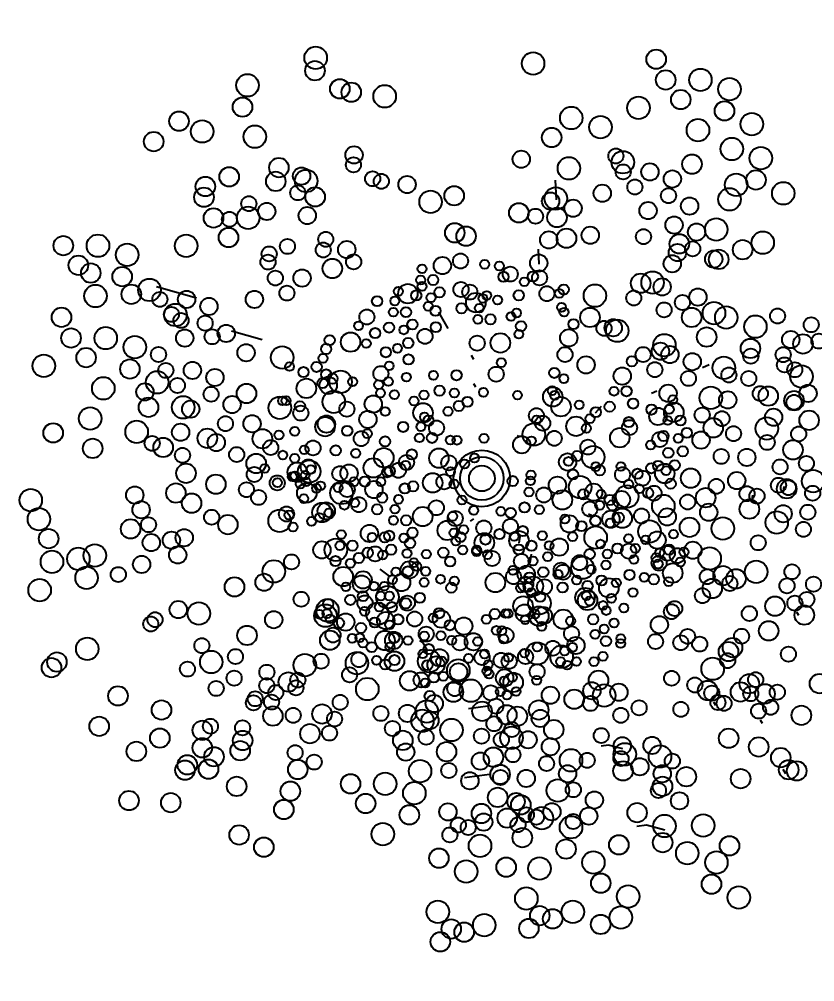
# Model space of a CAD drawing. Header units: millimetres. Extents: x 441061 to 442903, y 4515148 to 4515613.
# Drawn here: x 442209.356 to 442210.613, y 4515582.68 to 4515584.2 of the extents above; entities that cross this region are included whole.
import ezdxf

# ---------------------------------------------------------------- set-up
doc = ezdxf.new("R2010")
doc.units = ezdxf.units.MM
doc.linetypes.add('PUNTOS2', pattern=[0.125, 0, -0.125])
doc.layers.add('01_cotas', color=254, linetype='Continuous')
doc.layers.add('01_piscinas', color=254, linetype='Continuous')
doc.styles.add('Estilo1', font='swissel.ttf')
doc.styles.add('ROMANS', font='romans')
doc.dimstyles.new('DECIMAL-50', dxfattribs={"dimtxt": 0.08, "dimasz": 0.15, "dimexe": 0.09, "dimexo": 0, "dimgap": 0.09, "dimtad": 0, "dimzin": 0, "dimdsep": 46, "dimtxsty": 'ROMANS', "dimcen": 0.09, "dimclrt": 6, "dimadec": 0, "dimazin": 0, "dimtfac": 1.38, "dimtix": 1, "dimtofl": 0, "dimtmove": 2, "dimatfit": 3, "dimldrblk": 'OBLIQUE', "dimfxl": 1, "dimtolj": 1, "dimtzin": 0, "dimarcsym": 0})

# ---------------------------------------------------------------- blocks, each defined once
blk = doc.blocks.new('*D777')
at = {"layer": '01_cotas', "color": 0, "linetype": 'PUNTOS2', "lineweight": -2, "transparency": 16777216}
for p, q in [((442204.8197, 4515584.4519), (442210.8316, 4515586.7087)), ((442207.9826, 4515576.026), (442213.9946, 4515578.2828))]:
    blk.add_line(p, q, dxfattribs=at)
at = {"layer": '01_cotas', "color": 0, "lineweight": -2, "transparency": 16777216}
for p, q in [((442210.8001, 4515586.5367), (442212.1118, 4515583.0423)), ((442213.8576, 4515578.3916), (442212.5459, 4515581.8859))]:
    blk.add_line(p, q, dxfattribs=at)
at = {"layer": '01_cotas', "color": 0, "transparency": 16777216}
for points in [[(442210.8235, 4515586.5454), (442210.7767, 4515586.5279), (442210.7474, 4515586.6771)], [(442213.881, 4515578.4004), (442213.8342, 4515578.3828), (442213.9103, 4515578.2512)]]:
    blk.add_solid(points, dxfattribs=at)
at = {"layer": '01_cotas', "color": 7, "transparency": 16777216, "insert": (442212.3289, 4515582.4641), "char_height": 0.35, "attachment_point": 5, "rotation": 290.5756, "style": 'Estilo1'}
blk.add_mtext('\\A1;9.00', dxfattribs=at)

msp = doc.modelspace()

# ---------------------------------------------------------------- linework, layer by layer
at = {"layer": '01_piscinas'}
for p, q in [((442210.1582, 4515584.1455, 0), (442210.1615, 4515584.1469, 0)), ((442210.4188, 4515584.0399, 0), (442210.4221, 4515584.0413, 0)), ((442210.1418, 4515583.9907, 0), (442210.1444, 4515583.9918, 0)), ((442210.205, 4515583.915, 0), (442210.2035, 4515583.9459, 0)), ((442210.3423, 4515583.9095, 0), (442210.3448, 4515583.9106, 0)), ((442210.1778, 4515583.8134, 0), (442210.1767, 4515583.8372, 0)), ((442209.6362, 4515583.7597, 0), (442209.5732, 4515583.7773, 0)), ((442210.0338, 4515583.7117, 0), (442210.0192, 4515583.7376, 0)), ((442209.7403, 4515583.694, 0), (442209.6918, 4515583.7075, 0)), ((442210.0702, 4515583.6698, 0), (442210.0743, 4515583.663, 0)), ((442210.3259, 4515583.6678, 0), (442210.3275, 4515583.6672, 0)), ((442210.436, 4515583.6501, 0), (442210.4467, 4515583.6547, 0)), ((442210.0741, 4515583.6248, 0), (442210.0773, 4515583.6196, 0)), ((442210.3555, 4515583.6096, 0), (442210.3637, 4515583.6132, 0)), ((442210.2668, 4515583.5786, 0), (442210.2763, 4515583.589, 0)), ((442210.1445, 4515583.5431, 0), (442210.1437, 4515583.5395, 0)), ((442210.3758, 4515583.55, 0), (442210.3774, 4515583.5494, 0)), ((442210.5147, 4515583.4486, 0), (442210.5132, 4515583.4381, 0)), ((442210.5644, 4515583.462, 0), (442210.5629, 4515583.4515, 0)), ((442210.2559, 4515583.419, 0), (442210.2608, 4515583.417, 0)), ((442210.0739, 4515583.4112, 0), (442210.0689, 4515583.4075, 0)), ((442210.1473, 4515583.3829, 0), (442210.1458, 4515583.3725, 0)), ((442210.1653, 4515583.3553, 0), (442210.1633, 4515583.3417, 0)), ((442209.9263, 4515583.3316, 0), (442209.9408, 4515583.3206, 0)), ((442210.2552, 4515583.285, 0), (442210.2502, 4515583.2812, 0)), ((442210.2815, 4515583.2698, 0), (442210.2765, 4515583.2661, 0)), ((442210.5844, 4515583.2639, 0), (442210.5876, 4515583.2586, 0)), ((442210.207, 4515583.1786, 0), (442210.2061, 4515583.175, 0)), ((442210.0926, 4515583.174, 0), (442210.0917, 4515583.1705, 0)), ((442210.1117, 4515583.1312, 0), (442210.1108, 4515583.1276, 0)), ((442210.0661, 4515583.1113, 0), (442210.0966, 4515583.1155, 0)), ((442210.4531, 4515583.1217, 0), (442210.4563, 4515583.1164, 0)), ((442210.5271, 4515583.0934, 0), (442210.5303, 4515583.0881, 0)), ((442210.0597, 4515583.0023, 0), (442210.0994, 4515583.0077, 0)), ((442210.5628, 4515583.0157, 0), (442210.567, 4515583.0089, 0))]:
    msp.add_line(p, q, dxfattribs=at)
at = {"layer": '01_piscinas', "elevation": 0}
for points in [[(442210.0016, 4515583.2029), (442209.9946, 4515583.2149), (442209.9946, 4515583.2149), (442209.9892, 4515583.219)], [(442210.3099, 4515583.0475), (442210.2872, 4515583.0535), (442210.2872, 4515583.0535), (442210.2757, 4515583.0519)], [(442210.3766, 4515582.9193), (442210.3472, 4515582.9271), (442210.3472, 4515582.9271), (442210.3323, 4515582.9251)]]:
    msp.add_lwpolyline(points, dxfattribs=at)
at = {"layer": '01_piscinas'}
for centre, radius in [((442209.8247, 4515584.1393, 0), 0.0178), ((442210.1682, 4515584.1305, 0), 0.0178), ((442210.3627, 4515584.1371, 0), 0.0154), ((442209.8235, 4515584.119, 0), 0.0154), ((442210.3778, 4515584.1044, 0), 0.0154), ((442210.4326, 4515584.1044, 0), 0.0178), ((442209.717, 4515584.0959, 0), 0.0178), ((442209.8629, 4515584.0904, 0), 0.0154), ((442210.4786, 4515584.0898, 0), 0.0178), ((442209.8809, 4515584.085, 0), 0.0154), ((442209.9337, 4515584.0785, 0), 0.0178), ((442210.4016, 4515584.0734, 0), 0.0154), ((442209.7091, 4515584.0615, 0), 0.0154), ((442210.3348, 4515584.0604, 0), 0.0178), ((442210.2286, 4515584.0443, 0), 0.0178), ((442210.4707, 4515584.0555, 0), 0.0154), ((442209.6087, 4515584.0392, 0), 0.0154), ((442210.2747, 4515584.0297, 0), 0.0178), ((442210.4288, 4515584.0249, 0), 0.0178), ((442210.5139, 4515584.0344, 0), 0.0178), ((442209.6454, 4515584.0231, 0), 0.0178), ((442209.7285, 4515584.0148, 0), 0.0178), ((442210.1976, 4515584.0134, 0), 0.0154), ((442209.5688, 4515584.007, 0), 0.0154), ((442210.4822, 4515583.9953, 0), 0.0178), ((442209.8853, 4515583.9859, 0), 0.0137), ((442210.2991, 4515583.9843, 0), 0.0119), ((442210.5282, 4515583.9807, 0), 0.0178), ((442209.7666, 4515583.9659, 0), 0.0154), ((442209.8843, 4515583.9703, 0), 0.0119), ((442210.1495, 4515583.9792, 0), 0.0137), ((442210.2249, 4515583.9648, 0), 0.0178), ((442210.31, 4515583.9743, 0), 0.0178), ((442210.4193, 4515583.9714, 0), 0.0154), ((442209.688, 4515583.9513, 0), 0.0154), ((442209.8024, 4515583.9526, 0), 0.0137), ((442210.3107, 4515583.9591, 0), 0.0119), ((442210.3529, 4515583.9591, 0), 0.0137), ((442209.6504, 4515583.9361, 0), 0.0154), ((442209.7616, 4515583.9441, 0), 0.0154), ((442209.8098, 4515583.9448, 0), 0.0178), ((442209.9147, 4515583.9483, 0), 0.0119), ((442209.9285, 4515583.9442, 0), 0.0119), ((442209.9692, 4515583.9392, 0), 0.0137), ((442210.3883, 4515583.9479, 0), 0.0137), ((442210.4892, 4515583.9387, 0), 0.0178), ((442210.5204, 4515583.9464, 0), 0.0154), ((442209.7964, 4515583.9261, 0), 0.0119), ((442209.8239, 4515583.9196, 0), 0.0154), ((442210.0435, 4515583.9214, 0), 0.0154), ((442210.2041, 4515583.9172, 0), 0.0178), ((442210.2776, 4515583.9253, 0), 0.0137), ((442210.3291, 4515583.9353, 0), 0.0119), ((442210.5636, 4515583.9253, 0), 0.0178), ((442209.6481, 4515583.9191, 0), 0.0154), ((442209.7191, 4515583.9089, 0), 0.0119), ((442210.0063, 4515583.9118, 0), 0.0178), ((442210.196, 4515583.9129, 0), 0.0137), ((442210.3822, 4515583.9215, 0), 0.0119), ((442210.4785, 4515583.9158, 0), 0.0178), ((442209.7474, 4515583.8966, 0), 0.0137), ((442210.1457, 4515583.8944, 0), 0.0154), ((442210.2314, 4515583.9017, 0), 0.0137), ((442210.35, 4515583.8979, 0), 0.0137), ((442210.4155, 4515583.9052, 0), 0.0137), ((442209.6632, 4515583.8864, 0), 0.0154), ((442209.6884, 4515583.8842, 0), 0.0119), ((442209.7179, 4515583.8864, 0), 0.0178), ((442209.8113, 4515583.8902, 0), 0.0137), ((442210.1722, 4515583.8891, 0), 0.0119), ((442210.2059, 4515583.887, 0), 0.0154), ((442210.0445, 4515583.8629, 0), 0.0154), ((442210.3911, 4515583.8752, 0), 0.0137), ((442210.4265, 4515583.864, 0), 0.0137), ((442210.4577, 4515583.8682, 0), 0.0178), ((442209.4807, 4515583.8425, 0), 0.0178), ((442209.6201, 4515583.8424, 0), 0.0178), ((442209.687, 4515583.8555, 0), 0.0154), ((442209.8406, 4515583.8526, 0), 0.0119), ((442210.0624, 4515583.8576, 0), 0.0154), ((442210.1931, 4515583.8517, 0), 0.0137), ((442210.221, 4515583.8543, 0), 0.0154), ((442210.2586, 4515583.859, 0), 0.0137), ((442210.3427, 4515583.8568, 0), 0.0119), ((442210.3993, 4515583.8454, 0), 0.0154), ((442210.5311, 4515583.8473, 0), 0.0178), ((442209.4259, 4515583.8426, 0), 0.0154), ((442209.5267, 4515583.828, 0), 0.0178), ((442209.7801, 4515583.8414, 0), 0.0119), ((442209.8367, 4515583.8358, 0), 0.0119), ((442209.8739, 4515583.8363, 0), 0.0137), ((442210.3964, 4515583.8316, 0), 0.0137), ((442210.4204, 4515583.8376, 0), 0.0119), ((442210.4993, 4515583.8362, 0), 0.0154), ((442209.7494, 4515583.8166, 0), 0.0119), ((442209.7512, 4515583.8296, 0), 0.0119), ((442209.8847, 4515583.817, 0), 0.0119), ((442210.0536, 4515583.8183, 0), 0.0119), ((442210.1771, 4515583.8151, 0), 0.0137), ((442210.4537, 4515583.8213, 0), 0.0137), ((442210.4616, 4515583.8209, 0), 0.0154), ((442209.4497, 4515583.8116, 0), 0.0154), ((442209.4693, 4515583.7993, 0), 0.0154), ((442209.851, 4515583.8065, 0), 0.0154), ((442210.025, 4515583.811, 0), 0.0137), ((442210.0917, 4515583.813, 0), 0.00702), ((442210.1149, 4515583.8105, 0), 0.00702), ((442210.3882, 4515583.814, 0), 0.0137), ((442209.5189, 4515583.7937, 0), 0.0154), ((442209.761, 4515583.7914, 0), 0.0119), ((442209.8032, 4515583.7914, 0), 0.0137), ((442209.9928, 4515583.806, 0), 0.00702), ((442210.1215, 4515583.7935, 0), 0.00808), ((442210.1322, 4515583.7976, 0), 0.0119), ((442210.168, 4515583.7939, 0), 0.00808), ((442210.1785, 4515583.7918, 0), 0.0119), ((442210.3383, 4515583.7832, 0), 0.0154), ((442210.3571, 4515583.7842, 0), 0.0178), ((442209.562, 4515583.7726, 0), 0.0178), ((442209.9905, 4515583.7884, 0), 0.00702), ((442209.9928, 4515583.7782, 0), 0.00702), ((442210.0104, 4515583.7884, 0), 0.00808), ((442210.0543, 4515583.7733, 0), 0.0119), ((442210.1544, 4515583.7854, 0), 0.00702), ((442210.3722, 4515583.7774, 0), 0.0137), ((442209.4769, 4515583.7631, 0), 0.0178), ((442209.5333, 4515583.7658, 0), 0.0154), ((442209.5785, 4515583.7577, 0), 0.0119), ((442209.6207, 4515583.7577, 0), 0.0137), ((442209.7279, 4515583.7576, 0), 0.0137), ((442209.7793, 4515583.7676, 0), 0.0119), ((442209.9554, 4515583.7705, 0), 0.00702), ((442209.9704, 4515583.7667, 0), 0.0154), ((442209.9836, 4515583.764, 0), 0.00808), ((442210.0205, 4515583.7689, 0), 0.00808), ((442210.0682, 4515583.7692, 0), 0.0119), ((442210.0777, 4515583.7526, 0), 0.0154), ((442210.0951, 4515583.7639, 0), 0.00702), ((442210.1456, 4515583.7641, 0), 0.00808), ((442210.1901, 4515583.7667, 0), 0.0119), ((442210.2097, 4515583.7671, 0), 0.00702), ((442210.2166, 4515583.7732, 0), 0.00808), ((442210.266, 4515583.7636, 0), 0.0178), ((442210.3273, 4515583.7599, 0), 0.0119), ((442210.4287, 4515583.7613, 0), 0.0137), ((442209.6561, 4515583.7465, 0), 0.0137), ((442209.9217, 4515583.7549, 0), 0.00808), ((442209.9497, 4515583.7552, 0), 0.00702), ((442210.0026, 4515583.7468, 0), 0.00702), ((442210.0069, 4515583.7604, 0), 0.00702), ((442210.0889, 4515583.7592, 0), 0.00702), ((442210.1121, 4515583.7567, 0), 0.00702), ((442210.3752, 4515583.7411, 0), 0.0119), ((442210.4042, 4515583.7528, 0), 0.0119), ((442210.4541, 4515583.7359, 0), 0.0178), ((442209.423, 4515583.7294, 0), 0.0154), ((442209.5968, 4515583.7339, 0), 0.0119), ((442209.6031, 4515583.7331, 0), 0.0178), ((442209.9056, 4515583.7299, 0), 0.0119), ((442209.9474, 4515583.7375, 0), 0.00702), ((442209.9674, 4515583.7375, 0), 0.00808), ((442210.0141, 4515583.7397, 0), 0.00808), ((442210.0552, 4515583.7435, 0), 0.00808), ((442210.0833, 4515583.7438, 0), 0.00702), ((442210.1335, 4515583.7307, 0), 0.00702), ((442210.1421, 4515583.7361, 0), 0.00702), ((442210.2132, 4515583.7451, 0), 0.00702), ((442210.2172, 4515583.7376, 0), 0.00702), ((442210.2581, 4515583.7292, 0), 0.0154), ((442210.4187, 4515583.7292, 0), 0.0154), ((442210.4735, 4515583.7291, 0), 0.0178), ((442210.5546, 4515583.7314, 0), 0.0119), ((442209.6119, 4515583.7244, 0), 0.0119), ((442209.65, 4515583.7201, 0), 0.0119), ((442209.8924, 4515583.716, 0), 0.00702), ((442209.9775, 4515583.718, 0), 0.00808), ((442210.081, 4515583.7262, 0), 0.00702), ((442210.1009, 4515583.7262, 0), 0.00808), ((442210.1492, 4515583.7154, 0), 0.00808), ((442210.2321, 4515583.7185, 0), 0.00808), ((442210.2803, 4515583.712, 0), 0.0119), ((442210.2948, 4515583.7128, 0), 0.0137), ((442210.3013, 4515583.7082, 0), 0.0178), ((442210.5195, 4515583.7146, 0), 0.0178), ((442210.6078, 4515583.7176, 0), 0.0119), ((442209.4381, 4515583.6967, 0), 0.0154), ((442209.4929, 4515583.6966, 0), 0.0178), ((442209.6178, 4515583.6966, 0), 0.0137), ((442209.6611, 4515583.6987, 0), 0.0119), ((442209.6833, 4515583.7039, 0), 0.0137), ((442209.9186, 4515583.7045, 0), 0.00808), ((442209.9406, 4515583.7132, 0), 0.00808), ((442209.9639, 4515583.7095, 0), 0.00702), ((442209.9974, 4515583.6993, 0), 0.0119), ((442210.0146, 4515583.7138, 0), 0.00808), ((442210.1457, 4515583.7027, 0), 0.00702), ((442210.2247, 4515583.6969, 0), 0.0137), ((442210.4425, 4515583.6982, 0), 0.0154), ((442210.5755, 4515583.6941, 0), 0.0137), ((442209.5389, 4515583.6821, 0), 0.0178), ((442209.8468, 4515583.6932, 0), 0.00808), ((442209.8798, 4515583.6902, 0), 0.0154), ((442209.9046, 4515583.688, 0), 0.00702), ((442209.971, 4515583.6888, 0), 0.00808), ((442210.0799, 4515583.6885, 0), 0.0119), ((442210.1166, 4515583.6889, 0), 0.0154), ((442210.3757, 4515583.6852, 0), 0.0178), ((442210.5117, 4515583.6802, 0), 0.0154), ((442210.5947, 4515583.6873, 0), 0.0154), ((442210.6199, 4515583.6918, 0), 0.0119), ((442209.4619, 4515583.6657, 0), 0.0154), ((442209.5763, 4515583.6706, 0), 0.0119), ((442209.7148, 4515583.6735, 0), 0.0137), ((442209.7718, 4515583.666, 0), 0.0178), ((442209.8413, 4515583.6793, 0), 0.00808), ((442209.9355, 4515583.6742, 0), 0.00808), ((442209.9539, 4515583.6805, 0), 0.00702), ((442210.2187, 4515583.6705, 0), 0.0119), ((442210.3422, 4515583.6705, 0), 0.0119), ((442210.3695, 4515583.6757, 0), 0.0137), ((442210.3844, 4515583.6705, 0), 0.0137), ((442210.5123, 4515583.668, 0), 0.0119), ((442210.5634, 4515583.6703, 0), 0.0119), ((442209.3951, 4515583.6527, 0), 0.0178), ((442209.5311, 4515583.6477, 0), 0.0154), ((442209.8363, 4515583.6646, 0), 0.00702), ((442209.9715, 4515583.6629, 0), 0.00808), ((442210.118, 4515583.6576, 0), 0.00702), ((442210.2519, 4515583.6543, 0), 0.0137), ((442210.3244, 4515583.6598, 0), 0.00808), ((442210.4198, 4515583.6593, 0), 0.0137), ((442210.4698, 4515583.6497, 0), 0.0178), ((442210.5655, 4515583.6542, 0), 0.0119), ((442209.5879, 4515583.6455, 0), 0.0119), ((442209.63, 4515583.6455, 0), 0.0137), ((442209.6655, 4515583.6343, 0), 0.0137), ((442209.7834, 4515583.6516, 0), 0.00702), ((442209.8055, 4515583.6429, 0), 0.00808), ((442209.8262, 4515583.651, 0), 0.00808), ((442209.8412, 4515583.6392, 0), 0.00808), ((442209.9277, 4515583.6405, 0), 0.0119), ((442209.9409, 4515583.6527, 0), 0.00702), ((442210.0473, 4515583.6379, 0), 0.00808), ((442210.1099, 4515583.6395, 0), 0.0119), ((442210.2018, 4515583.6415, 0), 0.00808), ((442210.3091, 4515583.6366, 0), 0.0137), ((442210.3606, 4515583.6467, 0), 0.0119), ((442210.4776, 4515583.6383, 0), 0.0119), ((442210.5817, 4515583.6465, 0), 0.0119), ((442210.5925, 4515583.636, 0), 0.0178), ((442209.4891, 4515583.6172, 0), 0.0178), ((442209.5742, 4515583.6267, 0), 0.0178), ((442209.6062, 4515583.6217, 0), 0.0119), ((442209.81, 4515583.6171, 0), 0.0154), ((442209.8357, 4515583.6253, 0), 0.00808), ((442209.8446, 4515583.6219, 0), 0.0137), ((442209.8513, 4515583.6325, 0), 0.00808), ((442209.8641, 4515583.6275, 0), 0.0178), ((442209.883, 4515583.6278, 0), 0.00702), ((442209.9395, 4515583.6279, 0), 0.00702), ((442209.9681, 4515583.6349, 0), 0.00702), ((442210.0108, 4515583.6377, 0), 0.00702), ((442210.2169, 4515583.6326, 0), 0.00702), ((442210.4137, 4515583.6328, 0), 0.0119), ((442210.509, 4515583.6327, 0), 0.0119), ((442209.5548, 4515583.6116, 0), 0.0137), ((442209.6594, 4515583.6078, 0), 0.0119), ((442209.7154, 4515583.609, 0), 0.0154), ((442209.9242, 4515583.623, 0), 0.00702), ((442209.9271, 4515583.6099, 0), 0.00702), ((442210.0205, 4515583.6135, 0), 0.00808), ((442210.0438, 4515583.6099, 0), 0.00702), ((442210.0898, 4515583.6109, 0), 0.00702), ((442210.1993, 4515583.6038, 0), 0.0154), ((442210.1984, 4515583.6135, 0), 0.00702), ((442210.2961, 4515583.6126, 0), 0.00702), ((442210.316, 4515583.6126, 0), 0.00808), ((442210.3815, 4515583.6093, 0), 0.0137), ((442210.449, 4515583.6021, 0), 0.0178), ((442210.5273, 4515583.6089, 0), 0.0119), ((442210.5398, 4515583.6049, 0), 0.0154), ((442210.6027, 4515583.6091, 0), 0.0137), ((442209.5605, 4515583.5872, 0), 0.0154), ((442209.6153, 4515583.5872, 0), 0.0178), ((442209.6926, 4515583.5916, 0), 0.0137), ((442209.768, 4515583.5865, 0), 0.0178), ((442209.7722, 4515583.5975, 0), 0.00702), ((442209.7778, 4515583.5976, 0), 0.00702), ((442209.8532, 4515583.596, 0), 0.0178), ((442209.9156, 4515583.5923, 0), 0.0137), ((442209.9491, 4515583.6071, 0), 0.00702), ((442209.9801, 4515583.5972, 0), 0.00702), ((442209.9958, 4515583.6066, 0), 0.00702), ((442210.0646, 4515583.5958, 0), 0.00808), ((442210.1436, 4515583.6064, 0), 0.00702), ((442210.2025, 4515583.606, 0), 0.00702), ((442210.2123, 4515583.5881, 0), 0.0154), ((442210.3262, 4515583.5931, 0), 0.00808), ((442210.3891, 4515583.5993, 0), 0.00702), ((442210.4759, 4515583.5988, 0), 0.0137), ((442210.5806, 4515583.5976, 0), 0.0154), ((442210.5805, 4515583.595, 0), 0.0119), ((442209.4683, 4515583.5696, 0), 0.0178), ((442209.6272, 4515583.5843, 0), 0.0137), ((442209.8012, 4515583.5781, 0), 0.0119), ((442209.7999, 4515583.5888, 0), 0.00808), ((442209.874, 4515583.5843, 0), 0.0119), ((442209.9346, 4515583.5805, 0), 0.00702), ((442209.9943, 4515583.5784, 0), 0.0154), ((442210.0338, 4515583.5809, 0), 0.00702), ((442210.0509, 4515583.5892, 0), 0.00808), ((442210.1735, 4515583.574, 0), 0.0119), ((442210.2411, 4515583.5911, 0), 0.00702), ((442210.2673, 4515583.5796, 0), 0.00808), ((442210.2893, 4515583.5882, 0), 0.00808), ((442210.3554, 4515583.5836, 0), 0.00808), ((442210.3655, 4515583.5727, 0), 0.0137), ((442210.3906, 4515583.5793, 0), 0.0154), ((442210.3834, 4515583.5839, 0), 0.00702), ((442210.4354, 4515583.5749, 0), 0.0119), ((442210.5483, 4515583.5715, 0), 0.0137), ((442209.6821, 4515583.5613, 0), 0.0119), ((442209.7242, 4515583.5612, 0), 0.0137), ((442209.8395, 4515583.5566, 0), 0.0154), ((442209.8417, 4515583.5608, 0), 0.0137), ((442209.9072, 4515583.5681, 0), 0.0137), ((442209.9966, 4515583.5719, 0), 0.00702), ((442210.003, 4515583.5661, 0), 0.00808), ((442210.1736, 4515583.5673, 0), 0.00702), ((442210.1834, 4515583.562, 0), 0.0119), ((442210.2361, 4515583.5572, 0), 0.0154), ((442210.2581, 4515583.5693, 0), 0.00702), ((442210.3197, 4515583.5639, 0), 0.00808), ((442210.3811, 4515583.5663, 0), 0.00702), ((442210.401, 4515583.5663, 0), 0.00808), ((442210.4529, 4515583.5548, 0), 0.0154), ((442210.4667, 4515583.5693, 0), 0.0119), ((442210.5376, 4515583.5537, 0), 0.0178), ((442210.6044, 4515583.5667, 0), 0.0154), ((442209.4099, 4515583.5468, 0), 0.0154), ((442209.5418, 4515583.5486, 0), 0.0178), ((442209.6112, 4515583.5477, 0), 0.0137), ((442209.7916, 4515583.5493, 0), 0.00702), ((442209.8746, 4515583.5501, 0), 0.00808), ((442209.9629, 4515583.5562, 0), 0.00808), ((442209.9909, 4515583.5565, 0), 0.00702), ((442210.0157, 4515583.5545, 0), 0.0119), ((442210.1693, 4515583.5441, 0), 0.0178), ((442210.2524, 4515583.5539, 0), 0.00702), ((442210.3206, 4515583.5552, 0), 0.0119), ((442210.4112, 4515583.5468, 0), 0.00808), ((442210.485, 4515583.5455, 0), 0.0119), ((442210.5879, 4515583.5451, 0), 0.0119), ((442209.5663, 4515583.5302, 0), 0.0119), ((442209.6535, 4515583.5383, 0), 0.0154), ((442209.6676, 4515583.5316, 0), 0.0137), ((442209.7405, 4515583.5375, 0), 0.0154), ((442209.7666, 4515583.5434, 0), 0.00702), ((442209.8967, 4515583.5377, 0), 0.0119), ((442209.9063, 4515583.5455, 0), 0.00702), ((442209.9343, 4515583.5333, 0), 0.00808), ((442209.9886, 4515583.5389, 0), 0.00702), ((442210.0085, 4515583.5388, 0), 0.00808), ((442210.0375, 4515583.5354, 0), 0.00702), ((442210.048, 4515583.5352, 0), 0.00702), ((442210.0907, 4515583.5381, 0), 0.00702), ((442210.1503, 4515583.5281, 0), 0.0137), ((442210.1656, 4515583.5343, 0), 0.00702), ((442210.2017, 4515583.5382, 0), 0.0119), ((442210.3052, 4515583.5392, 0), 0.0154), ((442210.3685, 4515583.5363, 0), 0.0119), ((442210.3742, 4515583.5419, 0), 0.00808), ((442210.3976, 4515583.5383, 0), 0.00702), ((442210.4336, 4515583.5355, 0), 0.0137), ((442210.5382, 4515583.5317, 0), 0.0119), ((442209.4723, 4515583.5223, 0), 0.0154), ((442209.5837, 4515583.5238, 0), 0.0154), ((442209.6999, 4515583.5125, 0), 0.0119), ((442209.7536, 4515583.5236, 0), 0.0119), ((442209.8066, 4515583.52, 0), 0.00702), ((442209.8205, 4515583.523, 0), 0.0119), ((442209.8563, 4515583.5191, 0), 0.00808), ((442210.2549, 4515583.5243, 0), 0.0119), ((442210.2633, 4515583.5086, 0), 0.0178), ((442210.354, 4515583.5278, 0), 0.00702), ((442210.4047, 4515583.5176, 0), 0.00808), ((442210.5789, 4515583.5201, 0), 0.0154), ((442209.6142, 4515583.5113, 0), 0.0119), ((442209.7306, 4515583.4985, 0), 0.0154), ((442209.7728, 4515583.5117, 0), 0.00702), ((442209.7915, 4515583.5066, 0), 0.00702), ((442209.888, 4515583.5144, 0), 0.00702), ((442209.9324, 4515583.5076, 0), 0.0154), ((442209.9682, 4515583.5001, 0), 0.0119), ((442209.9766, 4515583.5128, 0), 0.00808), ((442210.0194, 4515583.5069, 0), 0.0154), ((442210.0351, 4515583.4995, 0), 0.0119), ((442210.0873, 4515583.4748, 0), 0.0447), ((442210.0873, 4515583.4748, 0), 0.0344), ((442210.0757, 4515583.507, 0), 0.00702), ((442210.2227, 4515583.5008, 0), 0.0137), ((442210.2377, 4515583.5103, 0), 0.00808), ((442210.3819, 4515583.5152, 0), 0.00808), ((442210.4655, 4515583.5096, 0), 0.0119), ((442210.506, 4515583.5081, 0), 0.0137), ((442210.6001, 4515583.4985, 0), 0.0119), ((442209.6198, 4515583.483, 0), 0.0154), ((442209.744, 4515583.4905, 0), 0.00702), ((442209.7956, 4515583.4847, 0), 0.0154), ((442209.8145, 4515583.4857, 0), 0.0178), ((442209.8129, 4515583.493, 0), 0.0119), ((442209.8171, 4515583.4889, 0), 0.00702), ((442209.8629, 4515583.4824, 0), 0.0119), ((442209.8774, 4515583.4832, 0), 0.0137), ((442209.9159, 4515583.4915, 0), 0.0154), ((442209.9417, 4515583.4863, 0), 0.00808), ((442209.9554, 4515583.4877, 0), 0.0119), ((442209.9669, 4515583.4954, 0), 0.00702), ((442210.06, 4515583.4976, 0), 0.00702), ((442210.0873, 4515583.4748, 0), 0.0203), ((442210.2241, 4515583.5017, 0), 0.00702), ((442210.2673, 4515583.4933, 0), 0.00702), ((442210.2737, 4515583.4876, 0), 0.00808), ((442210.307, 4515583.4937, 0), 0.00702), ((442210.3551, 4515583.4909, 0), 0.00808), ((442210.3659, 4515583.4948, 0), 0.00808), ((442210.3763, 4515583.4826, 0), 0.0154), ((442210.3784, 4515583.4872, 0), 0.00702), ((442210.392, 4515583.4957, 0), 0.00808), ((442210.5585, 4515583.493, 0), 0.0119), ((442209.667, 4515583.4657, 0), 0.0154), ((442209.7277, 4515583.4811, 0), 0.0119), ((442209.764, 4515583.4678, 0), 0.0119), ((442209.7879, 4515583.4775, 0), 0.00702), ((442209.7918, 4515583.479, 0), 0.00702), ((442209.8081, 4515583.48, 0), 0.00702), ((442209.9379, 4515583.4846, 0), 0.00808), ((442210.0095, 4515583.4679, 0), 0.0154), ((442210.0275, 4515583.4695, 0), 0.0119), ((442210.0378, 4515583.4855, 0), 0.00702), ((442210.136, 4515583.4707, 0), 0.00808), ((442210.1649, 4515583.4803, 0), 0.00702), ((442210.2313, 4515583.481, 0), 0.00808), ((442210.2425, 4515583.461, 0), 0.0178), ((442210.3096, 4515583.4808, 0), 0.0119), ((442210.3331, 4515583.4822, 0), 0.00808), ((442210.341, 4515583.4752, 0), 0.0119), ((442210.4171, 4515583.4753, 0), 0.0154), ((442210.49, 4515583.4715, 0), 0.0137), ((442210.6108, 4515583.4706, 0), 0.0178), ((442209.6038, 4515583.4517, 0), 0.0154), ((442209.7153, 4515583.457, 0), 0.0119), ((442209.7642, 4515583.4682, 0), 0.00702), ((442209.8004, 4515583.466, 0), 0.00702), ((442209.8107, 4515583.452, 0), 0.0154), ((442209.8095, 4515583.4695, 0), 0.00702), ((442209.8259, 4515583.4593, 0), 0.00702), ((442209.8324, 4515583.4632, 0), 0.00702), ((442209.8655, 4515583.4519, 0), 0.0178), ((442209.8602, 4515583.4602, 0), 0.00702), ((442209.8745, 4515583.4572, 0), 0.0119), ((442209.8853, 4515583.4697, 0), 0.00702), ((442209.9024, 4515583.4699, 0), 0.00808), ((442209.9167, 4515583.4572, 0), 0.0137), ((442209.9277, 4515583.4698, 0), 0.00702), ((442209.9654, 4515583.4591, 0), 0.00808), ((442209.9788, 4515583.4624, 0), 0.00808), ((442210.0433, 4515583.466, 0), 0.00702), ((442210.164, 4515583.471, 0), 0.00702), ((442210.2067, 4515583.4642, 0), 0.0137), ((442210.2639, 4515583.4529, 0), 0.0137), ((442210.3169, 4515583.4463, 0), 0.0178), ((442210.3192, 4515583.4657, 0), 0.00702), ((442210.3362, 4515583.4585, 0), 0.00702), ((442210.3856, 4515583.4665, 0), 0.00808), ((442210.4578, 4515583.4623, 0), 0.0119), ((442210.556, 4515583.4641, 0), 0.0119), ((442210.569, 4515583.4586, 0), 0.0154), ((442210.5716, 4515583.4603, 0), 0.0119), ((442209.3744, 4515583.4406, 0), 0.0178), ((442209.5389, 4515583.4485, 0), 0.0137), ((442209.6286, 4515583.4358, 0), 0.0154), ((442209.7344, 4515583.4448, 0), 0.0119), ((442209.806, 4515583.4429, 0), 0.00702), ((442209.9298, 4515583.4444, 0), 0.00808), ((442209.9556, 4515583.4417, 0), 0.00702), ((442210.1617, 4515583.4534, 0), 0.00702), ((442210.1852, 4515583.4487, 0), 0.0119), ((442210.2145, 4515583.4409, 0), 0.0154), ((442210.2478, 4515583.4497, 0), 0.00808), ((442210.2758, 4515583.45, 0), 0.00702), ((442210.2894, 4515583.4408, 0), 0.00808), ((442210.3079, 4515583.4414, 0), 0.0137), ((442210.35, 4515583.4519, 0), 0.00808), ((442210.3593, 4515583.4514, 0), 0.0119), ((442210.374, 4515583.4313, 0), 0.0178), ((442210.4125, 4515583.4376, 0), 0.0119), ((442210.4409, 4515583.4444, 0), 0.0154), ((442210.5063, 4515583.4508, 0), 0.0119), ((442210.522, 4515583.4469, 0), 0.0119), ((442210.61, 4515583.4514, 0), 0.0119), ((442209.5489, 4515583.4253, 0), 0.0137), ((442209.8345, 4515583.421, 0), 0.0154), ((442209.8414, 4515583.4234, 0), 0.0137), ((442209.8701, 4515583.4325, 0), 0.00702), ((442209.8862, 4515583.4363, 0), 0.00702), ((442209.8928, 4515583.4334, 0), 0.0119), ((442209.9219, 4515583.426, 0), 0.00808), ((442209.9499, 4515583.4263, 0), 0.00702), ((442210.0154, 4515583.4285, 0), 0.0119), ((442210.0559, 4515583.4408, 0), 0.00702), ((442210.1548, 4515583.429, 0), 0.00808), ((442210.2579, 4515583.4265, 0), 0.0119), ((442210.2735, 4515583.4324, 0), 0.00702), ((442210.2934, 4515583.4324, 0), 0.00808), ((442210.4457, 4515583.4213, 0), 0.0137), ((442210.51, 4515583.4264, 0), 0.0154), ((442210.6024, 4515583.4214, 0), 0.0119), ((442209.3874, 4515583.4104, 0), 0.0178), ((442209.6603, 4515583.4135, 0), 0.0119), ((442209.7677, 4515583.408, 0), 0.0178), ((442209.7786, 4515583.4187, 0), 0.0119), ((442209.7825, 4515583.417, 0), 0.00702), ((442209.8308, 4515583.4132, 0), 0.00702), ((442209.8457, 4515583.4204, 0), 0.00702), ((442209.9938, 4515583.4146, 0), 0.0154), ((442210.0452, 4515583.4116, 0), 0.0119), ((442210.0412, 4515583.415, 0), 0.00702), ((442210.0745, 4515583.4243, 0), 0.00702), ((442210.1173, 4515583.4229, 0), 0.00702), ((442210.1328, 4515583.4204, 0), 0.00808), ((442210.1781, 4515583.4254, 0), 0.00702), ((442210.2911, 4515583.4103, 0), 0.0137), ((442210.3091, 4515583.412, 0), 0.0154), ((442210.3036, 4515583.4129, 0), 0.00808), ((442210.3397, 4515583.4155, 0), 0.0119), ((442210.3802, 4515583.414, 0), 0.0137), ((442210.5532, 4515583.4053, 0), 0.0178), ((442210.5634, 4515583.419, 0), 0.0137), ((442209.5322, 4515583.3951, 0), 0.0154), ((442209.5606, 4515583.4017, 0), 0.0119), ((442209.686, 4515583.4019, 0), 0.0154), ((442209.7889, 4515583.3982, 0), 0.00702), ((442209.8182, 4515583.4072, 0), 0.00702), ((442209.9476, 4515583.4087, 0), 0.00702), ((442209.9676, 4515583.4087, 0), 0.00808), ((442210.0326, 4515583.3927, 0), 0.0154), ((442210.0904, 4515583.3966, 0), 0.0119), ((442210.1324, 4515583.3992, 0), 0.0119), ((442210.2185, 4515583.4108, 0), 0.00702), ((442210.2256, 4515583.403, 0), 0.0137), ((442210.2446, 4515583.3994, 0), 0.00808), ((442210.2667, 4515583.408, 0), 0.00808), ((442210.29, 4515583.4043, 0), 0.00702), ((442210.3523, 4515583.3909, 0), 0.0178), ((442210.4154, 4515583.3977, 0), 0.0154), ((442210.4681, 4515583.3958, 0), 0.0178), ((442210.5954, 4515583.3944, 0), 0.0119), ((442209.4027, 4515583.3797, 0), 0.0154), ((442209.5968, 4515583.3772, 0), 0.0137), ((442209.6169, 4515583.3812, 0), 0.0137), ((442209.8652, 4515583.3863, 0), 0.00702), ((442209.9097, 4515583.388, 0), 0.0137), ((442209.9139, 4515583.3818, 0), 0.00702), ((442209.9338, 4515583.3818, 0), 0.00808), ((442209.9408, 4515583.3843, 0), 0.00808), ((442209.9641, 4515583.3806, 0), 0.00702), ((442209.9777, 4515583.3892, 0), 0.00808), ((442210.0433, 4515583.3889, 0), 0.00702), ((442210.0532, 4515583.382, 0), 0.00808), ((442210.0586, 4515583.3939, 0), 0.00702), ((442210.0913, 4515583.3732, 0), 0.0154), ((442210.1151, 4515583.3869, 0), 0.00808), ((442210.146, 4515583.3765, 0), 0.0154), ((442210.1384, 4515583.3832, 0), 0.00702), ((442210.152, 4515583.3917, 0), 0.00808), ((442210.1828, 4515583.3843, 0), 0.00702), ((442210.2307, 4515583.3829, 0), 0.00702), ((442210.2671, 4515583.3814, 0), 0.0178), ((442210.3642, 4515583.3774, 0), 0.0137), ((442210.3901, 4515583.3867, 0), 0.00702), ((442209.5648, 4515583.3734, 0), 0.0137), ((442209.8345, 4515583.3618, 0), 0.0137), ((442209.8564, 4515583.3619, 0), 0.0178), ((442209.8629, 4515583.3687, 0), 0.00702), ((442209.8828, 4515583.3686, 0), 0.00808), ((442209.9738, 4515583.3725, 0), 0.00808), ((442210.0462, 4515583.3758, 0), 0.00702), ((442210.0931, 4515583.3782, 0), 0.00808), ((442210.1656, 4515583.3685, 0), 0.00808), ((442210.1936, 4515583.3688, 0), 0.00702), ((442210.2097, 4515583.3664, 0), 0.0137), ((442210.2748, 4515583.3711, 0), 0.00702), ((442210.319, 4515583.3799, 0), 0.00702), ((442210.3459, 4515583.3778, 0), 0.00702), ((442210.4207, 4515583.3613, 0), 0.0137), ((442210.524, 4515583.3732, 0), 0.0119), ((442209.408, 4515583.343, 0), 0.0178), ((442209.4497, 4515583.3479, 0), 0.0178), ((442209.4758, 4515583.3531, 0), 0.0178), ((442209.6068, 4515583.354, 0), 0.0137), ((442209.8929, 4515583.3491, 0), 0.00808), ((442209.907, 4515583.3575, 0), 0.00808), ((442209.9188, 4515583.3556, 0), 0.0119), ((442209.9304, 4515583.3538, 0), 0.00702), ((442209.9439, 4515583.3623, 0), 0.00808), ((442209.969, 4515583.3563, 0), 0.00702), ((442209.9995, 4515583.3552, 0), 0.00702), ((442210.0264, 4515583.3576, 0), 0.00808), ((442210.0571, 4515583.3618, 0), 0.00702), ((442210.079, 4515583.3591, 0), 0.00702), ((442210.0792, 4515583.3617, 0), 0.00702), ((442210.0962, 4515583.3545, 0), 0.00702), ((442210.1037, 4515583.3483, 0), 0.0119), ((442210.1456, 4515583.3625, 0), 0.00808), ((442210.1913, 4515583.3512, 0), 0.00702), ((442210.2576, 4515583.3553, 0), 0.00808), ((442210.2856, 4515583.3556, 0), 0.00702), ((442210.3018, 4515583.3641, 0), 0.00808), ((442210.3193, 4515583.3599, 0), 0.0119), ((442210.3298, 4515583.3644, 0), 0.00702), ((442210.3683, 4515583.3574, 0), 0.00702), ((442210.3805, 4515583.3566, 0), 0.0119), ((442210.3833, 4515583.3623, 0), 0.00808), ((442210.3962, 4515583.3528, 0), 0.0119), ((442210.4066, 4515583.3586, 0), 0.00702), ((442210.4473, 4515583.3482, 0), 0.0178), ((442209.5497, 4515583.3389, 0), 0.0137), ((442209.7587, 4515583.328, 0), 0.0178), ((442209.7866, 4515583.343, 0), 0.0119), ((442209.856, 4515583.3443, 0), 0.00808), ((442209.8794, 4515583.3406, 0), 0.00702), ((442209.9725, 4515583.3304, 0), 0.0137), ((442209.9798, 4515583.3419, 0), 0.00702), ((442209.9844, 4515583.3359, 0), 0.00702), ((442210.0372, 4515583.3436, 0), 0.00808), ((442210.1498, 4515583.3438, 0), 0.0119), ((442210.1681, 4515583.3444, 0), 0.00702), ((442210.2127, 4515583.33, 0), 0.0119), ((442210.2464, 4515583.3338, 0), 0.0178), ((442210.2416, 4515583.3417, 0), 0.0119), ((442210.2833, 4515583.338, 0), 0.00702), ((442210.3275, 4515583.3468, 0), 0.00702), ((442210.3624, 4515583.3498, 0), 0.00702), ((442210.3673, 4515583.3411, 0), 0.0119), ((442210.366, 4515583.3398, 0), 0.00702), ((442210.4009, 4515583.3428, 0), 0.00702), ((442210.5207, 4515583.3273, 0), 0.0178), ((442209.4627, 4515583.3177, 0), 0.0178), ((442209.5128, 4515583.323, 0), 0.0119), ((442209.8682, 4515583.3198, 0), 0.0154), ((442209.8995, 4515583.3146, 0), 0.0137), ((442209.9514, 4515583.3272, 0), 0.00702), ((442209.9704, 4515583.3279, 0), 0.00808), ((442209.9984, 4515583.3282, 0), 0.00702), ((442210.1374, 4515583.3197, 0), 0.0119), ((442210.1363, 4515583.3296, 0), 0.00702), ((442210.1575, 4515583.3231, 0), 0.0137), ((442210.1844, 4515583.3268, 0), 0.00808), ((442210.2077, 4515583.3232, 0), 0.00702), ((442210.2158, 4515583.3267, 0), 0.0119), ((442210.2601, 4515583.3311, 0), 0.00702), ((442210.3206, 4515583.3224, 0), 0.00808), ((442210.3889, 4515583.3254, 0), 0.0154), ((442210.4435, 4515583.3196, 0), 0.0119), ((442210.4685, 4515583.3212, 0), 0.0154), ((442210.4889, 4515583.3162, 0), 0.0154), ((442210.5773, 4515583.3274, 0), 0.0119), ((442209.3885, 4515583.2982, 0), 0.0178), ((442209.6964, 4515583.3035, 0), 0.0154), ((442209.7432, 4515583.3107, 0), 0.0137), ((442209.8971, 4515583.308, 0), 0.0137), ((442209.9167, 4515583.3047, 0), 0.00702), ((442209.9332, 4515583.3046, 0), 0.00702), ((442209.946, 4515583.315, 0), 0.00702), ((442209.9604, 4515583.3103, 0), 0.0137), ((442209.9961, 4515583.3106, 0), 0.00702), ((442210.022, 4515583.3156, 0), 0.00702), ((442210.0439, 4515583.3129, 0), 0.00702), ((442210.1087, 4515583.3103, 0), 0.0154), ((442210.1565, 4515583.3075, 0), 0.0119), ((442210.1685, 4515583.3045, 0), 0.0154), ((442210.1624, 4515583.3182, 0), 0.00808), ((442210.1862, 4515583.3037, 0), 0.0119), ((442210.2371, 4515583.3145, 0), 0.00702), ((442210.2544, 4515583.3049, 0), 0.00808), ((442210.2764, 4515583.3136, 0), 0.00808), ((442210.2879, 4515583.3018, 0), 0.0154), ((442210.2997, 4515583.3099, 0), 0.00702), ((442210.3439, 4515583.3187, 0), 0.00702), ((442210.3591, 4515583.3154, 0), 0.00808), ((442210.3824, 4515583.3117, 0), 0.00702), ((442210.4513, 4515583.3009, 0), 0.0154), ((442210.4792, 4515583.3088, 0), 0.0119), ((442210.5694, 4515583.3052, 0), 0.0119), ((442210.6114, 4515583.3078, 0), 0.0119), ((442209.8724, 4515583.3036, 0), 0.00702), ((442209.8995, 4515583.2889, 0), 0.00808), ((442209.9381, 4515583.2871, 0), 0.0178), ((442209.9275, 4515583.2892, 0), 0.00702), ((442210.039, 4515583.3022, 0), 0.00808), ((442210.1485, 4515583.3017, 0), 0.00702), ((442210.1605, 4515583.3027, 0), 0.00702), ((442210.1655, 4515583.2945, 0), 0.00702), ((442210.2149, 4515583.3025, 0), 0.00808), ((442210.2503, 4515583.2865, 0), 0.0154), ((442210.2543, 4515583.2822, 0), 0.0154), ((442210.2525, 4515583.2894, 0), 0.00702), ((442210.3261, 4515583.2947, 0), 0.00702), ((442210.4359, 4515583.2896, 0), 0.0119), ((442209.6076, 4515583.2676, 0), 0.0137), ((442209.8018, 4515583.284, 0), 0.0119), ((442209.8432, 4515583.2665, 0), 0.0178), ((442209.8445, 4515583.2768, 0), 0.00808), ((442209.8795, 4515583.2829, 0), 0.00808), ((442209.9026, 4515583.2782, 0), 0.0119), ((442209.9411, 4515583.289, 0), 0.00702), ((442209.9695, 4515583.2779, 0), 0.0119), ((442209.9673, 4515583.2775, 0), 0.00808), ((442209.9893, 4515583.2862, 0), 0.00808), ((442210.1524, 4515583.2732, 0), 0.0154), ((442210.1785, 4515583.2776, 0), 0.0178), ((442210.1793, 4515583.2878, 0), 0.00808), ((442210.2575, 4515583.2813, 0), 0.00702), ((442210.2789, 4515583.2742, 0), 0.00702), ((442210.292, 4515583.2853, 0), 0.00702), ((442210.3919, 4515583.2693, 0), 0.0119), ((442210.5504, 4515583.2731, 0), 0.0154), ((442210.5819, 4515583.2778, 0), 0.0119), ((442210.6009, 4515583.2837, 0), 0.0119), ((442209.6399, 4515583.2615, 0), 0.0178), ((442209.8401, 4515583.258, 0), 0.0178), ((442209.8305, 4515583.2603, 0), 0.00702), ((442209.8426, 4515583.2613, 0), 0.00702), ((442209.902, 4515583.2648, 0), 0.00702), ((442209.9224, 4515583.2609, 0), 0.0178), ((442209.9252, 4515583.2716, 0), 0.00702), ((442209.9451, 4515583.2716, 0), 0.00808), ((442210.0233, 4515583.2527, 0), 0.0137), ((442210.0197, 4515583.2618, 0), 0.00808), ((442210.1079, 4515583.2607, 0), 0.00808), ((442210.1247, 4515583.2614, 0), 0.00702), ((442210.1287, 4515583.2614, 0), 0.00702), ((442210.1546, 4515583.262, 0), 0.0137), ((442210.1773, 4515583.2573, 0), 0.0154), ((442210.1714, 4515583.2608, 0), 0.00702), ((442210.1843, 4515583.2582, 0), 0.0137), ((442210.2159, 4515583.2524, 0), 0.0154), ((442210.2838, 4515583.2661, 0), 0.00702), ((442210.3117, 4515583.2702, 0), 0.00702), ((442210.387, 4515583.2644, 0), 0.0119), ((442210.51, 4515583.2613, 0), 0.0119), ((442210.5968, 4515583.259, 0), 0.0154), ((442209.5641, 4515583.2449, 0), 0.0119), ((442209.5708, 4515583.2517, 0), 0.0119), ((442209.7584, 4515583.2517, 0), 0.0137), ((442209.8475, 4515583.2531, 0), 0.00702), ((442209.8614, 4515583.2465, 0), 0.00808), ((442209.8721, 4515583.248, 0), 0.0137), ((442209.9183, 4515583.2472, 0), 0.00808), ((442209.9354, 4515583.2503, 0), 0.0137), ((442209.9552, 4515583.2521, 0), 0.00808), ((442209.9811, 4515583.2527, 0), 0.0119), ((442210.0104, 4515583.2543, 0), 0.00702), ((442210.0366, 4515583.2429, 0), 0.00808), ((442210.0587, 4515583.2415, 0), 0.0137), ((442210.0943, 4515583.2521, 0), 0.00702), ((442210.1557, 4515583.2515, 0), 0.00702), ((442210.2275, 4515583.2496, 0), 0.00702), ((442210.2631, 4515583.2522, 0), 0.00808), ((442210.2962, 4515583.2463, 0), 0.00702), ((442210.3678, 4515583.2436, 0), 0.0137), ((442209.7162, 4515583.2268, 0), 0.0154), ((442209.8521, 4515583.2274, 0), 0.0119), ((442209.8963, 4515583.2386, 0), 0.00808), ((442209.9417, 4515583.2436, 0), 0.00702), ((442209.9994, 4515583.2289, 0), 0.0119), ((442210.1102, 4515583.2347, 0), 0.00702), ((442210.1189, 4515583.2344, 0), 0.00702), ((442210.1254, 4515583.2269, 0), 0.0119), ((442210.1818, 4515583.2413, 0), 0.00702), ((442210.229, 4515583.2295, 0), 0.0119), ((442210.2662, 4515583.2286, 0), 0.00702), ((442210.2805, 4515583.2369, 0), 0.00702), ((442210.4124, 4515583.2253, 0), 0.0119), ((442210.4977, 4515583.2255, 0), 0.0119), ((442210.5405, 4515583.2341, 0), 0.0154), ((442209.4638, 4515583.2055, 0), 0.0178), ((442209.6449, 4515583.2106, 0), 0.0119), ((442209.8471, 4515583.2192, 0), 0.0154), ((442209.8824, 4515583.2221, 0), 0.00702), ((442209.8944, 4515583.2231, 0), 0.00702), ((442209.8994, 4515583.2149, 0), 0.00702), ((442209.9342, 4515583.2188, 0), 0.0154), ((442209.948, 4515583.2189, 0), 0.0137), ((442209.9488, 4515583.2229, 0), 0.00808), ((442209.9706, 4515583.2188, 0), 0.00702), ((442209.9963, 4515583.2259, 0), 0.00702), ((442210.0226, 4515583.2264, 0), 0.00702), ((442210.0396, 4515583.2192, 0), 0.00702), ((442210.0526, 4515583.2151, 0), 0.0119), ((442210.074, 4515583.2169, 0), 0.0137), ((442210.0807, 4515583.2172, 0), 0.00702), ((442210.1218, 4515583.2213, 0), 0.00702), ((442210.2358, 4515583.2109, 0), 0.0137), ((442210.2834, 4515583.2177, 0), 0.00808), ((442210.3067, 4515583.214, 0), 0.00702), ((442210.3068, 4515583.2218, 0), 0.00702), ((442210.3618, 4515583.2171, 0), 0.0119), ((442210.4016, 4515583.2153, 0), 0.0119), ((442210.4315, 4515583.2131, 0), 0.0119), ((442210.4833, 4515583.2076, 0), 0.0154), ((442209.6979, 4515583.1934, 0), 0.0119), ((442209.9132, 4515583.2082, 0), 0.00808), ((442209.942, 4515583.2085, 0), 0.00702), ((442210.0034, 4515583.2052, 0), 0.00808), ((442210.0204, 4515583.1916, 0), 0.0137), ((442210.1563, 4515583.1934, 0), 0.0119), ((442210.1547, 4515583.1988, 0), 0.00702), ((442210.1748, 4515583.1981, 0), 0.0178), ((442210.1748, 4515583.2086, 0), 0.00702), ((442210.1995, 4515583.2065, 0), 0.0119), ((442210.2134, 4515583.1932, 0), 0.0178), ((442210.218, 4515583.2021, 0), 0.00702), ((442210.2306, 4515583.2081, 0), 0.00702), ((442210.477, 4515583.2013, 0), 0.0154), ((442210.5717, 4515583.1972, 0), 0.0119), ((442209.4072, 4515583.1759, 0), 0.0154), ((442209.4158, 4515583.1848, 0), 0.0154), ((442209.6597, 4515583.1848, 0), 0.0178), ((442209.8076, 4515583.1799, 0), 0.0178), ((442209.8333, 4515583.186, 0), 0.0119), ((442209.8899, 4515583.1829, 0), 0.0178), ((442209.893, 4515583.1885, 0), 0.0119), ((442209.9209, 4515583.1876, 0), 0.00702), ((442209.9493, 4515583.1861, 0), 0.0154), ((442209.9491, 4515583.1879, 0), 0.00808), ((442210.0041, 4515583.1861, 0), 0.0178), ((442209.9941, 4515583.1977, 0), 0.00702), ((442210.015, 4515583.1803, 0), 0.0137), ((442210.0233, 4515583.1857, 0), 0.00808), ((442210.0662, 4515583.1906, 0), 0.00702), ((442210.0875, 4515583.1918, 0), 0.0119), ((442210.0915, 4515583.1975, 0), 0.00702), ((442210.1177, 4515583.1875, 0), 0.0119), ((442210.1304, 4515583.1858, 0), 0.0119), ((442210.1293, 4515583.1919, 0), 0.00702), ((442210.2118, 4515583.1854, 0), 0.00702), ((442210.2367, 4515583.1856, 0), 0.00702), ((442210.2644, 4515583.1853, 0), 0.00702), ((442210.2787, 4515583.1937, 0), 0.00702), ((442210.452, 4515583.1742, 0), 0.0178), ((442210.4757, 4515583.187, 0), 0.0119), ((442209.622, 4515583.1736, 0), 0.0119), ((442209.7476, 4515583.1687, 0), 0.0119), ((442209.8783, 4515583.1646, 0), 0.0119), ((442209.9347, 4515583.181, 0), 0.00808), ((442210.0012, 4515583.1798, 0), 0.00808), ((442210.0501, 4515583.1715, 0), 0.0178), ((442210.0504, 4515583.1691, 0), 0.0137), ((442210.0952, 4515583.1706, 0), 0.00702), ((442210.0973, 4515583.1809, 0), 0.00702), ((442210.1746, 4515583.1696, 0), 0.0119), ((442210.2222, 4515583.1799, 0), 0.00702), ((442209.6958, 4515583.1593, 0), 0.0119), ((442209.7815, 4515583.1532, 0), 0.0154), ((442209.7965, 4515583.1563, 0), 0.0119), ((442209.9063, 4515583.1421, 0), 0.0178), ((442209.9731, 4515583.1551, 0), 0.0154), ((442209.9912, 4515583.1565, 0), 0.0119), ((442210.0113, 4515583.1603, 0), 0.00808), ((442210.0264, 4515583.1621, 0), 0.00702), ((442210.0987, 4515583.166, 0), 0.00702), ((442210.1232, 4515583.1596, 0), 0.0137), ((442210.1227, 4515583.1547, 0), 0.00702), ((442210.1368, 4515583.1526, 0), 0.0154), ((442210.1353, 4515583.1607, 0), 0.00702), ((442210.1738, 4515583.156, 0), 0.00702), ((442210.2716, 4515583.1559, 0), 0.0154), ((442210.3872, 4515583.1591, 0), 0.0119), ((442210.4238, 4515583.1485, 0), 0.0119), ((442210.5099, 4515583.1505, 0), 0.0154), ((442210.52, 4515583.1569, 0), 0.0119), ((442210.6208, 4515583.1507, 0), 0.0154), ((442209.5122, 4515583.1313, 0), 0.0154), ((442209.6674, 4515583.1431, 0), 0.0119), ((442209.7474, 4515583.1474, 0), 0.0119), ((442209.7616, 4515583.1365, 0), 0.0119), ((442209.7935, 4515583.144, 0), 0.0119), ((442209.9977, 4515583.1518, 0), 0.00702), ((442210.0423, 4515583.1372, 0), 0.0154), ((442210.0444, 4515583.1427, 0), 0.0119), ((442210.07, 4515583.1395, 0), 0.0178), ((442210.1013, 4515583.1361, 0), 0.0119), ((442210.1165, 4515583.138, 0), 0.00702), ((442210.1414, 4515583.1382, 0), 0.00702), ((442210.1956, 4515583.1323, 0), 0.0137), ((442210.2611, 4515583.1395, 0), 0.0137), ((442210.2804, 4515583.1318, 0), 0.0178), ((442210.3039, 4515583.137, 0), 0.0137), ((442210.4441, 4515583.1398, 0), 0.0154), ((442210.4506, 4515583.1356, 0), 0.0119), ((442210.4959, 4515583.1375, 0), 0.0154), ((442210.5122, 4515583.1347, 0), 0.0119), ((442210.5348, 4515583.1346, 0), 0.0154), ((442210.5542, 4515583.1372, 0), 0.0119), ((442209.7264, 4515583.1203, 0), 0.0119), ((442209.7292, 4515583.1267, 0), 0.0119), ((442209.755, 4515583.1215, 0), 0.0119), ((442209.8635, 4515583.1211, 0), 0.0119), ((442210.0049, 4515583.1311, 0), 0.00808), ((442210.0121, 4515583.1192, 0), 0.0137), ((442210.1269, 4515583.1325, 0), 0.00702), ((442210.2331, 4515583.126, 0), 0.0154), ((442210.2589, 4515583.1194, 0), 0.0119), ((442210.4603, 4515583.1208, 0), 0.0119), ((442210.47, 4515583.1195, 0), 0.0119), ((442209.5811, 4515583.109, 0), 0.0154), ((442209.7571, 4515583.0994, 0), 0.0154), ((442209.8347, 4515583.1027, 0), 0.0154), ((442209.9277, 4515583.1036, 0), 0.0119), ((442209.9698, 4515583.1036, 0), 0.0137), ((442210.0003, 4515583.1066, 0), 0.0178), ((442210.0876, 4515583.107, 0), 0.0154), ((442210.1094, 4515583.1151, 0), 0.0119), ((442210.1268, 4515583.1013, 0), 0.0154), ((442210.1433, 4515583.0991, 0), 0.0154), ((442210.1771, 4515583.109, 0), 0.0154), ((442210.3358, 4515583.1124, 0), 0.0119), ((442210.4018, 4515583.11, 0), 0.0119), ((442210.5246, 4515583.1073, 0), 0.0119), ((442210.5437, 4515583.1132, 0), 0.0119), ((442210.5922, 4515583.1006, 0), 0.0154), ((442209.4825, 4515583.0832, 0), 0.0154), ((442209.7892, 4515583.1005, 0), 0.0119), ((442209.8545, 4515583.0947, 0), 0.0119), ((442209.9933, 4515583.092, 0), 0.0178), ((442210.0052, 4515583.0924, 0), 0.0137), ((442210.1065, 4515583.0872, 0), 0.0119), ((442210.1796, 4515583.0956, 0), 0.0137), ((442210.3069, 4515583.1006, 0), 0.0119), ((442209.6457, 4515583.0769, 0), 0.0154), ((442209.6584, 4515583.0833, 0), 0.0119), ((442209.7092, 4515583.0808, 0), 0.0119), ((442209.8156, 4515583.0716, 0), 0.0154), ((442209.8466, 4515583.0725, 0), 0.0119), ((442209.946, 4515583.0798, 0), 0.0119), ((442210.0394, 4515583.0774, 0), 0.0178), ((442210.1347, 4515583.0781, 0), 0.0119), ((442210.2009, 4515583.078, 0), 0.0154), ((442209.5784, 4515583.0646, 0), 0.0154), ((442209.7093, 4515583.0608, 0), 0.0154), ((442209.9624, 4515583.061, 0), 0.0154), ((442209.9992, 4515583.066, 0), 0.0119), ((442210.0867, 4515583.0677, 0), 0.0119), ((442210.1181, 4515583.0621, 0), 0.0119), ((442210.134, 4515583.065, 0), 0.0178), ((442210.1603, 4515583.062, 0), 0.0137), ((442210.276, 4515583.0686, 0), 0.0119), ((442210.4772, 4515583.0644, 0), 0.0154), ((442209.5414, 4515583.0436, 0), 0.0154), ((442209.6455, 4515583.0492, 0), 0.0154), ((442209.7054, 4515583.0447, 0), 0.0154), ((442209.7922, 4515583.0416, 0), 0.0119), ((442209.967, 4515583.0425, 0), 0.0137), ((442210.0315, 4515583.0431, 0), 0.0154), ((442210.1957, 4515583.0509, 0), 0.0137), ((442210.3132, 4515583.039, 0), 0.0178), ((442210.3092, 4515583.0524, 0), 0.0137), ((442210.3563, 4515583.053, 0), 0.0137), ((442210.3688, 4515583.0357, 0), 0.0178), ((442210.5248, 4515583.0506, 0), 0.0154), ((442209.6218, 4515583.0223, 0), 0.0154), ((442209.6639, 4515583.0351, 0), 0.0154), ((442209.8223, 4515583.0267, 0), 0.0119), ((442210.085, 4515583.0282, 0), 0.0137), ((442210.1056, 4515583.0345, 0), 0.0154), ((442210.1364, 4515583.0383, 0), 0.0119), ((442210.2281, 4515583.0295, 0), 0.0178), ((442210.2538, 4515583.0295, 0), 0.0119), ((442210.3071, 4515583.0323, 0), 0.0119), ((442210.3883, 4515583.0283, 0), 0.0119), ((442210.5596, 4515583.0338, 0), 0.0154), ((442209.6182, 4515583.0139, 0), 0.0154), ((442209.6553, 4515583.0155, 0), 0.0154), ((442209.7964, 4515583.015, 0), 0.0154), ((442209.9896, 4515583.0125, 0), 0.0178), ((442210.0351, 4515583.0134, 0), 0.0119), ((442210.1161, 4515583.0072, 0), 0.0154), ((442210.1896, 4515583.0244, 0), 0.0119), ((442210.3104, 4515583.0128, 0), 0.0154), ((442210.337, 4515583.0194, 0), 0.0137), ((442210.5722, 4515583.0146, 0), 0.0154), ((442210.5848, 4515583.0128, 0), 0.0154), ((442209.8798, 4515582.9923, 0), 0.0154), ((442209.9346, 4515582.9922, 0), 0.0178), ((442210.0683, 4515582.9971, 0), 0.0137), ((442210.1168, 4515583.0024, 0), 0.0119), ((442210.1574, 4515583.0009, 0), 0.0137), ((442210.2228, 4515583.0082, 0), 0.0137), ((442210.3724, 4515583.0082, 0), 0.0137), ((442210.4104, 4515583.0036, 0), 0.0154), ((442210.4962, 4515583.0005, 0), 0.0154), ((442209.6998, 4515582.9883, 0), 0.0154), ((442209.7846, 4515582.9807, 0), 0.0154), ((442209.9806, 4515582.9777, 0), 0.0178), ((442210.2073, 4515582.9819, 0), 0.0178), ((442210.2319, 4515582.983, 0), 0.0119), ((442210.3663, 4515582.9818, 0), 0.0119), ((442210.3728, 4515582.9884, 0), 0.0154), ((442209.5297, 4515582.9659, 0), 0.0154), ((442209.5957, 4515582.9626, 0), 0.0154), ((442210.1123, 4515582.9709, 0), 0.0154), ((442210.1414, 4515582.9643, 0), 0.0137), ((442210.2651, 4515582.9668, 0), 0.0137), ((442210.3996, 4515582.9655, 0), 0.0137), ((442209.7744, 4515582.9518, 0), 0.0154), ((442209.9036, 4515582.9613, 0), 0.0154), ((442210.0337, 4515582.9481, 0), 0.0137), ((442210.1489, 4515582.9591, 0), 0.0154), ((442210.1979, 4515582.9482, 0), 0.0137), ((442210.3326, 4515582.9468, 0), 0.0154), ((442209.9728, 4515582.9433, 0), 0.0154), ((442210.0866, 4515582.9455, 0), 0.0154), ((442210.1274, 4515582.9382, 0), 0.0154), ((442210.1577, 4515582.9435, 0), 0.0119), ((442210.1734, 4515582.9397, 0), 0.0119), ((442210.1821, 4515582.9382, 0), 0.0178), ((442210.2562, 4515582.9414, 0), 0.0137), ((442210.0501, 4515582.9273, 0), 0.0119), ((442210.0657, 4515582.9234, 0), 0.0119), ((442210.0902, 4515582.932, 0), 0.0137), ((442210.1444, 4515582.9279, 0), 0.0119), ((442210.2282, 4515582.9237, 0), 0.0178), ((442210.2317, 4515582.9328, 0), 0.0119), ((442210.3758, 4515582.9257, 0), 0.0178), ((442210.437, 4515582.9264, 0), 0.0178), ((442209.7037, 4515582.9116, 0), 0.0154), ((442209.9309, 4515582.9128, 0), 0.0178), ((442210.0368, 4515582.9117, 0), 0.0119), ((442210.1512, 4515582.9073, 0), 0.0154), ((442209.7428, 4515582.8923, 0), 0.0154), ((442210.0844, 4515582.8943, 0), 0.0178), ((442210.2203, 4515582.8893, 0), 0.0154), ((442210.3038, 4515582.896, 0), 0.0154), ((442210.373, 4515582.8995, 0), 0.0154), ((442210.4786, 4515582.8944, 0), 0.0154), ((442210.0194, 4515582.8749, 0), 0.0154), ((442210.2635, 4515582.8682, 0), 0.0178), ((442210.4119, 4515582.8827, 0), 0.0178), ((442210.4579, 4515582.8682, 0), 0.0178), ((442210.0626, 4515582.8538, 0), 0.0178), ((442210.1257, 4515582.8607, 0), 0.0154), ((442210.1784, 4515582.8587, 0), 0.0178), ((442210.2752, 4515582.8354, 0), 0.0154), ((442210.4501, 4515582.8338, 0), 0.0154), ((442210.1576, 4515582.8112, 0), 0.0178), ((442210.3184, 4515582.8144, 0), 0.0178), ((442210.4932, 4515582.8128, 0), 0.0178), ((442210.0177, 4515582.79, 0), 0.0178), ((442210.1788, 4515582.7841, 0), 0.0154), ((442210.1992, 4515582.7791, 0), 0.0154), ((442210.231, 4515582.7902, 0), 0.0178), ((442210.3068, 4515582.7813, 0), 0.0178), ((442210.0911, 4515582.7691, 0), 0.0178), ((442210.1616, 4515582.7639, 0), 0.0154), ((442210.275, 4515582.7702, 0), 0.0154), ((442210.0389, 4515582.763, 0), 0.0154), ((442210.0593, 4515582.758, 0), 0.0154), ((442210.0216, 4515582.7428, 0), 0.0154)]:
    msp.add_circle(centre, radius, dxfattribs=at)

# ---------------------------------------------------------------- dimensions: what is measured, and where the dimension line sits
at = {"layer": '01_cotas', "color": 251}
dim = msp.add_aligned_dim(p1=(442204.8197, 4515584.4519, 0), p2=(442207.9826, 4515576.026, 0), distance=6.3316, dimstyle='DECIMAL-50', override={"dimtxt": 0.35, "dimtxsty": 'Estilo1', "dimsah": 1, "dimclrt": 7, "dimfxl": 0.09, "dimarcsym": 2}, dxfattribs=at)
dim.commit()
dim.dimension.update_dxf_attribs({"geometry": '*D777', "text_midpoint": (442212.3289, 4515582.4641)})

doc.saveas('drawing.dxf')
